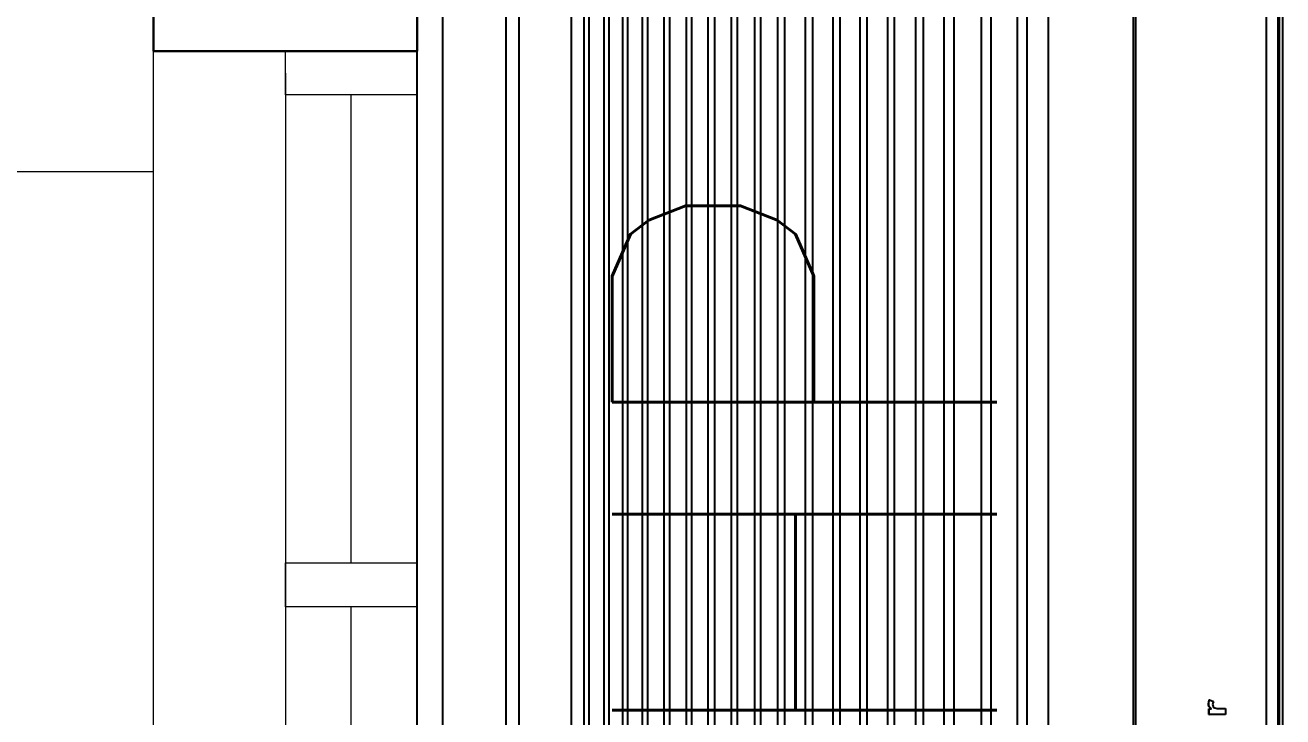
# Model space of a CAD drawing. Header units: inches. Extents: x 14 to 94880, y -4 to 65361.
# Drawn here: x 18769 to 20201, y 39777 to 40565 of the extents above; entities that cross this region are included whole.
import ezdxf

# ---------------------------------------------------------------- set-up
doc = ezdxf.new("R2010")
doc.units = ezdxf.units.IN
doc.header["$MEASUREMENT"] = 0
doc.layers.add('Edges', color=7, linetype='Continuous')
for name, color, linetype, lineweight in [('LW', 8, 'Continuous', 20), ('wall', 8, 'Continuous', 30), ('WIN', 8, 'Continuous', 18)]:
    doc.layers.add(name, color=color, linetype=linetype, lineweight=lineweight)
doc.styles.add('LAILA', font='romans.shx', dxfattribs={"width": 0.85})

# ---------------------------------------------------------------- blocks, each defined once
blk = doc.blocks.new('air con')
at = {"layer": 'Edges'}
for p, q in [((71.402, 41.898), (152.402, 41.898)), ((71.402, 41.095), (152.402, 41.095)), ((71.402, 39.122), (152.402, 39.122)), ((152.402, 38.724), (71.402, 38.724)), ((152.402, 37.092), (71.402, 37.092)), ((152.402, 36.701), (71.402, 36.701)), ((152.402, 36.542), (71.402, 36.542)), ((152.402, 36.078), (71.402, 36.078)), ((152.402, 35.914), (71.402, 35.914)), ((152.402, 35.493), (71.402, 35.493)), ((152.402, 35.34), (71.402, 35.34)), ((152.402, 34.877), (71.402, 34.877)), ((152.402, 34.709), (71.402, 34.709)), ((152.402, 34.207), (71.402, 34.207)), ((152.402, 34.022), (71.402, 34.022)), ((152.402, 33.51), (71.402, 33.51)), ((152.402, 33.335), (71.402, 33.335)), ((152.402, 32.826), (71.402, 32.826)), ((152.402, 32.625), (71.402, 32.625)), ((152.402, 32.098), (71.402, 32.098)), ((152.402, 31.911), (71.402, 31.911)), ((152.402, 31.378), (71.402, 31.378)), ((152.402, 31.189), (71.402, 31.189)), ((152.402, 30.654), (71.402, 30.654)), ((152.402, 30.439), (71.402, 30.439)), ((152.402, 29.791), (71.402, 29.791)), ((152.402, 29.562), (71.402, 29.562)), ((152.402, 28.935), (71.402, 28.935)), ((152.402, 28.714), (71.402, 28.714)), ((152.402, 28.092), (71.402, 28.092)), ((152.402, 27.871), (71.402, 27.871)), ((152.402, 27.226), (71.402, 27.226)), ((152.402, 27.024), (71.402, 27.024)), ((152.402, 26.349), (71.402, 26.349)), ((152.402, 26.117), (71.402, 26.117)), ((152.402, 25.469), (71.402, 25.469)), ((152.402, 25.162), (71.402, 25.162)), ((152.402, 24.304), (71.402, 24.304)), ((152.402, 24.002), (71.402, 24.002)), ((152.402, 23.184), (71.402, 23.184)), ((152.402, 22.883), (71.402, 22.883)), ((152.402, 22.213), (71.402, 22.213)), ((152.402, 19.568), (71.402, 19.568)), ((152.402, 19.493), (71.402, 19.493)), ((116.073, 17.206), (116.248, 17.206)), ((116.073, 17.206), (116.073, 17.199)), ((116.073, 17.199), (116.248, 17.199)), ((116.073, 16.682), (116.073, 17.199)), ((116.248, 17.206), (116.248, 17.199)), ((116.248, 17.199), (116.253, 17.137)), ((116.248, 17.125), (116.291, 17.169)), ((116.248, 17.132), (116.253, 17.137)), ((116.248, 17.132), (116.248, 17.125)), ((116.291, 17.175), (116.253, 17.137)), ((116.266, 16.951), (116.262, 16.841)), ((116.278, 17.015), (116.266, 16.951)), ((116.296, 17.05), (116.278, 17.015)), ((116.291, 17.175), (116.329, 17.201)), ((116.291, 17.169), (116.329, 17.194)), ((116.291, 17.175), (116.291, 17.169)), ((116.321, 17.072), (116.296, 17.05)), ((116.351, 17.084), (116.321, 17.072)), ((116.329, 17.201), (116.368, 17.213)), ((116.329, 17.194), (116.368, 17.206)), ((116.329, 17.201), (116.329, 17.194)), ((116.388, 17.088), (116.351, 17.084)), ((116.368, 17.213), (116.411, 17.217)), ((116.368, 17.213), (116.368, 17.206)), ((116.368, 17.206), (116.411, 17.211)), ((116.431, 17.082), (116.388, 17.088)), ((116.411, 17.217), (116.474, 17.211)), ((116.411, 17.217), (116.411, 17.211)), ((116.411, 17.211), (116.474, 17.204)), ((116.477, 17.065), (116.431, 17.082)), ((116.474, 17.211), (116.535, 17.192)), ((116.474, 17.211), (116.474, 17.204)), ((116.474, 17.204), (116.535, 17.185)), ((116.535, 17.185), (116.477, 17.065)), ((116.535, 17.192), (116.535, 17.185)), ((116.262, 16.682), (116.073, 16.682)), ((116.262, 16.841), (116.262, 16.682)), ((146.421, 15.42), (76.921, 15.42)), ((146.421, 15.051), (76.921, 15.051)), ((146.421, 15.012), (76.921, 15.012)), ((71.402, 14.898), (152.402, 14.898))]:
    blk.add_line(p, q, dxfattribs=at)
blk = doc.blocks.new('1.5HP AIR CONDITION')
at = {"xscale": 36.51607049631966, "yscale": 36.51607049631966, "zscale": 36.51607049631966}
blk.add_blockref('air con', (-4086.2, -544), dxfattribs=at)
at = {"insert": (-704.8, 763.8), "char_height": 438.25, "width": 4290.862, "attachment_point": 1, "style": 'LAILA'}
blk.add_mtext('1.5HP', dxfattribs=at)

msp = doc.modelspace()

# ---------------------------------------------------------------- linework, layer by layer
at = {"layer": 'LW'}
for p, q in [((18915.2, 38735.9), (18915.2, 40535.9)), ((18915.2, 40398.4), (16340.2, 40398.4))]:
    msp.add_line(p, q, dxfattribs=at)
at = {"layer": 'wall'}
msp.add_line((19215.2, 40535.9), (19215.2, 41273.4), dxfattribs=at)
msp.add_lwpolyline([(19215.2, 40535.9), (19215.2, 40685.9), (18915.2, 40685.9), (18915.2, 40535.9)], close=True, dxfattribs=at)
at = {"layer": 'WIN'}
for p, q in [((19215.2, 40535.9), (19215.2, 38735.9)), ((19065.2, 40510.9), (19065.2, 38760.9)), ((19140.2, 39952.6), (19140.2, 40485.9)), ((19140.2, 39369.3), (19140.2, 39902.6))]:
    msp.add_line(p, q, dxfattribs=at)
for points in [[(19065.2, 40485.9), (19065.2, 40535.9), (19215.2, 40535.9), (19215.2, 40485.9)], [(19065.2, 39902.6), (19065.2, 39952.6), (19215.2, 39952.6), (19215.2, 39902.6)]]:
    msp.add_lwpolyline(points, close=True, dxfattribs=at)

# ---------------------------------------------------------------- block references
at = {"rotation": 90}
msp.add_blockref('1.5HP AIR CONDITION', (20201.1, 39627.3), dxfattribs=at)

doc.saveas('drawing.dxf')
